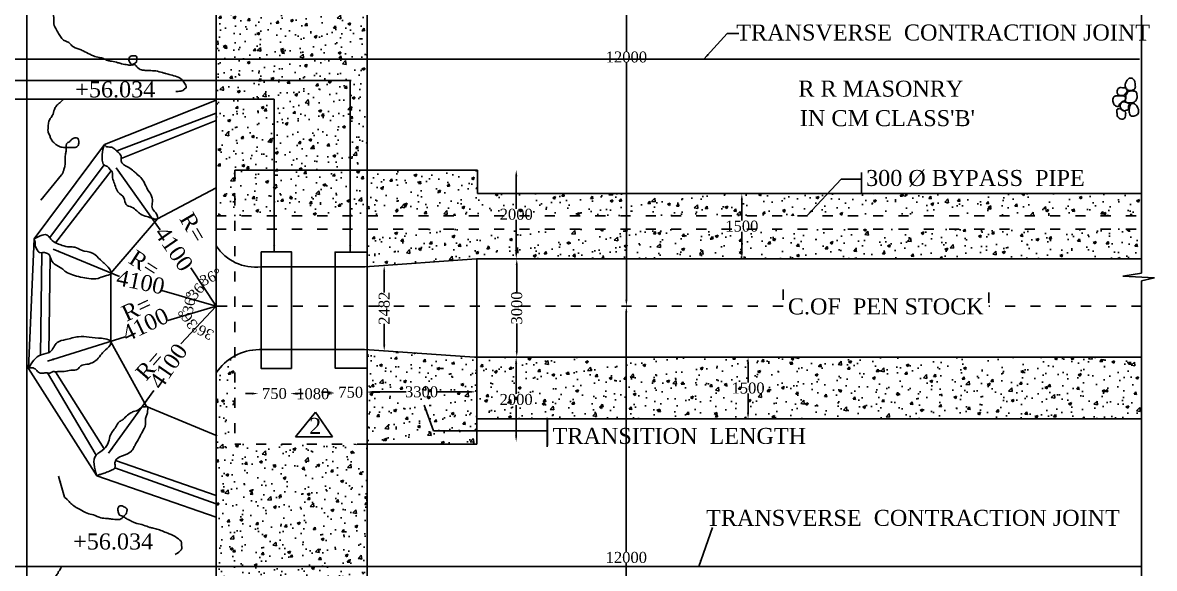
# Model space of a CAD drawing. Header units: millimetres. Extents: x 2343 to 98395, y -428 to 60462.
# Drawn here: x 50631 to 77502, y 30239 to 43184 of the extents above; entities that cross this region are included whole.
import ezdxf

# ---------------------------------------------------------------- set-up
doc = ezdxf.new("R2010")
doc.units = ezdxf.units.MM
doc.header["$MEASUREMENT"] = 0
doc.header["$PDMODE"] = 66
doc.header["$PDSIZE"] = 170
doc.linetypes.add('ACAD_ISO03W100', pattern=[30, 12, -18])
for name, color, linetype in [('DIM', 5, 'Continuous'), ('DOT LINE', 3, 'ACAD_ISO03W100'), ('DWG. LINE', 1, 'Continuous'), ('HATCH', 2, 'Continuous'), ('TEXT', 7, 'Continuous')]:
    doc.layers.add(name, color=color, linetype=linetype)
doc.styles.get("Standard").update_dxf_attribs({"font": 'times.ttf', "height": 260})
doc.dimstyles.get("Standard").update_dxf_attribs({"dimtxt": 260, "dimasz": 150, "dimexe": 0.18, "dimexo": 0.0625, "dimgap": 0.09, "dimtad": 0, "dimtih": 1, "dimtoh": 1, "dimdec": 1, "dimzin": 0, "dimdsep": 46, "dimtxsty": 'Standard', "dimcen": 0.09, "dimse1": 1, "dimse2": 1, "dimclrd": 5, "dimclre": 5, "dimclrt": 4, "dimadec": 0, "dimazin": 0, "dimtfac": 1, "dimtdec": 1, "dimtofl": 0, "dimtmove": 0, "dimatfit": 3, "dimfxl": 0, "dimtolj": 1, "dimtzin": 0, "dimarcsym": 0})
pattern_1 = [(50, (1115, 3101.15), (680.423, -59.5293), [71.148, -782.6293]), (355, (1115, 3101.15), (-131.6253, 713.561), [56.9185, -626.1034]), (100.4514, (1171.7, 3096.2), (548.798, 654.031), [60.4666, -665.1326]), (46.1842, (1115, 3290.9), (1012.429, -157.018), [106.722, -1173.944]), (96.6356, (1199.3, 3277.8), (886.66, 924.089), [90.7, -997.699]), (351.1842, (1115, 3290.9), (886.659, 924.09), [85.378, -939.155]), (21, (1209.84, 3243.44), (566.251, -381.941), [71.148, -782.6293]), (326, (1209.84, 3243.44), (230.819, 687.9075), [56.9185, -626.1034]), (71.4514, (1257, 3211.6), (797.07, 305.966), [60.4666, -665.1326]), (37.5, (1114.98, 3101.15), (11.53534, 315.79695), [0, -618.5143, 0, -635.5899, 0, -628.475]), (7.5, (1114.98, 3101.15), (249.5587, 374.1554), [0, -362.3811, 0, -604.2847, 0, -239.532]), (327.5, (903.43, 3101.15), (506.40616, -21.3965), [0, -237.1604, 0, -739.9404, 0, -981.844]), (317.5, (808.57, 3101.15), (553.2347, 94.9637), [0, -308.3085, 0, -491.3963, 0, -697.2516])]

# ---------------------------------------------------------------- blocks, each defined once
blk = doc.blocks.new('*D55')
at = {"layer": 'Defpoints', "color": 0}
for p in [(58027, 34419), (58027, 34416), (58815, 34419)]:
    blk.add_point(p, dxfattribs=at)
at = {"layer": 'DIM', "color": 5, "lineweight": -2}
for p, q in [((57877, 34416), (57727, 34416)), ((58965, 34416), (59115, 34416))]:
    blk.add_line(p, q, dxfattribs=at)
at = {"layer": 'DIM', "color": 5}
for points in [[(57877, 34441), (57877, 34391), (58027, 34416)], [(58965, 34441), (58965, 34391), (58815, 34416)]]:
    blk.add_solid(points, dxfattribs=at)
at = {"layer": 'DIM', "color": 4, "insert": (58421, 34416), "char_height": 260, "attachment_point": 5}
blk.add_mtext('\\A1;750', dxfattribs=at)
blk = doc.blocks.new('*D44')
at = {"layer": 'Defpoints', "color": 0}
for p in [(57013, 34416), (58027, 34416), (57013, 34379)]:
    blk.add_point(p, dxfattribs=at)
at = {"layer": 'DIM', "color": 5, "lineweight": -2}
for p, q in [((57163, 34379), (57165, 34379)), ((57877, 34379), (57875, 34379))]:
    blk.add_line(p, q, dxfattribs=at)
at = {"layer": 'DIM', "color": 5}
for points in [[(57163, 34404), (57163, 34354), (57013, 34379)], [(57877, 34404), (57877, 34354), (58027, 34379)]]:
    blk.add_solid(points, dxfattribs=at)
at = {"layer": 'DIM', "color": 4, "insert": (57520, 34379), "char_height": 260, "attachment_point": 5}
blk.add_mtext('\\A1;1080', dxfattribs=at)
blk = doc.blocks.new('*D45')
at = {"layer": 'Defpoints', "color": 0}
for p in [(56226, 34385), (56226, 34376), (56991, 34376)]:
    blk.add_point(p, dxfattribs=at)
at = {"layer": 'DIM', "color": 5, "lineweight": -2}
for p, q in [((56076, 34385), (55926, 34385)), ((57141, 34385), (57291, 34385))]:
    blk.add_line(p, q, dxfattribs=at)
at = {"layer": 'DIM', "color": 5}
for points in [[(56076, 34410), (56076, 34360), (56226, 34385)], [(57141, 34410), (57141, 34360), (56991, 34385)]]:
    blk.add_solid(points, dxfattribs=at)
at = {"layer": 'DIM', "color": 4, "insert": (56609, 34385), "char_height": 260, "attachment_point": 5}
blk.add_mtext('\\A1;750', dxfattribs=at)
blk = doc.blocks.new('*D56')
at = {"layer": 'Defpoints', "color": 0}
for p in [(59221, 37423), (59216, 35397), (59221, 35397)]:
    blk.add_point(p, dxfattribs=at)
at = {"layer": 'DIM', "color": 5, "lineweight": -2}
for p, q in [((59216, 37273), (59216, 36782)), ((59216, 35547), (59216, 36038))]:
    blk.add_line(p, q, dxfattribs=at)
at = {"layer": 'DIM', "color": 5}
for points in [[(59191, 37273), (59241, 37273), (59216, 37423)], [(59191, 35547), (59241, 35547), (59216, 35397)]]:
    blk.add_solid(points, dxfattribs=at)
at = {"layer": 'DIM', "color": 4, "insert": (59216, 36410), "char_height": 260, "attachment_point": 5, "rotation": 90}
blk.add_mtext('\\A1;2482', dxfattribs=at)
blk = doc.blocks.new('*D57')
at = {"layer": 'Defpoints', "color": 0}
for p in [(62363, 37583), (62363, 35248), (62363, 35248)]:
    blk.add_point(p, dxfattribs=at)
at = {"layer": 'DIM', "color": 5, "lineweight": -2}
for p, q in [((62363, 37433), (62363, 36785)), ((62363, 35398), (62363, 36046))]:
    blk.add_line(p, q, dxfattribs=at)
at = {"layer": 'DIM', "color": 5}
for points in [[(62338, 37433), (62388, 37433), (62363, 37583)], [(62338, 35398), (62388, 35398), (62363, 35248)]]:
    blk.add_solid(points, dxfattribs=at)
at = {"layer": 'DIM', "color": 4, "insert": (62363, 36415), "char_height": 260, "attachment_point": 5, "rotation": 90}
blk.add_mtext('\\A1;3000', dxfattribs=at)
blk = doc.blocks.new('*D46')
at = {"layer": 'Defpoints', "color": 0}
for p in [(62363, 35248), (62348, 33240), (62363, 33240)]:
    blk.add_point(p, dxfattribs=at)
at = {"layer": 'DIM', "color": 5, "lineweight": -2}
for p, q in [((62348, 35098), (62348, 34376)), ((62348, 33390), (62348, 34111))]:
    blk.add_line(p, q, dxfattribs=at)
at = {"layer": 'DIM', "color": 5}
for points in [[(62323, 35098), (62373, 35098), (62348, 35248)], [(62323, 33390), (62373, 33390), (62348, 33240)]]:
    blk.add_solid(points, dxfattribs=at)
at = {"layer": 'DIM', "color": 4, "insert": (62348, 34244), "char_height": 260, "attachment_point": 5}
blk.add_mtext('\\A1;2000', dxfattribs=at)
blk = doc.blocks.new('*D47')
at = {"layer": 'Defpoints', "color": 0}
for p in [(58815, 34416), (61391, 34425), (61391, 34416)]:
    blk.add_point(p, dxfattribs=at)
at = {"layer": 'DIM', "color": 5, "lineweight": -2}
for p, q in [((58965, 34425), (59734, 34425)), ((61241, 34425), (60472, 34425))]:
    blk.add_line(p, q, dxfattribs=at)
at = {"layer": 'DIM', "color": 5}
for points in [[(58965, 34450), (58965, 34400), (58815, 34425)], [(61241, 34450), (61241, 34400), (61391, 34425)]]:
    blk.add_solid(points, dxfattribs=at)
at = {"layer": 'DIM', "color": 4, "insert": (60103, 34425), "char_height": 260, "attachment_point": 5}
blk.add_mtext('\\A1;3300', dxfattribs=at)
blk = doc.blocks.new('*D58')
at = {"layer": 'Defpoints', "color": 0}
for p in [(67741, 39129), (67707, 37583), (67741, 37583)]:
    blk.add_point(p, dxfattribs=at)
at = {"layer": 'DIM', "color": 5, "lineweight": -2}
for p, q in [((67707, 38979), (67707, 38488)), ((67707, 37733), (67707, 38223))]:
    blk.add_line(p, q, dxfattribs=at)
at = {"layer": 'DIM', "color": 5}
for points in [[(67682, 38979), (67732, 38979), (67707, 39129)], [(67682, 37733), (67732, 37733), (67707, 37583)]]:
    blk.add_solid(points, dxfattribs=at)
at = {"layer": 'DIM', "color": 4, "insert": (67707, 38356), "char_height": 260, "attachment_point": 5}
blk.add_mtext('\\A1;1500', dxfattribs=at)
blk = doc.blocks.new('*D59')
at = {"layer": 'Defpoints', "color": 0}
for p in [(67855, 35248), (67855, 33782), (67855, 33782)]:
    blk.add_point(p, dxfattribs=at)
at = {"layer": 'DIM', "color": 5, "lineweight": -2}
for p, q in [((67855, 35098), (67855, 34647)), ((67855, 33932), (67855, 34383))]:
    blk.add_line(p, q, dxfattribs=at)
at = {"layer": 'DIM', "color": 5}
for points in [[(67830, 35098), (67880, 35098), (67855, 35248)], [(67830, 33932), (67880, 33932), (67855, 33782)]]:
    blk.add_solid(points, dxfattribs=at)
at = {"layer": 'DIM', "color": 4, "insert": (67855, 34515), "char_height": 260, "attachment_point": 5}
blk.add_mtext('\\A1;1500', dxfattribs=at)
blk = doc.blocks.new('*D66')
at = {"layer": 'Defpoints', "color": 0}
for p in [(64966, 48277), (64966, 36460), (64966, 36460)]:
    blk.add_point(p, dxfattribs=at)
at = {"layer": 'DIM', "color": 5, "lineweight": -2}
for p, q in [((64966, 48127), (64966, 42501)), ((64966, 36610), (64966, 42236))]:
    blk.add_line(p, q, dxfattribs=at)
at = {"layer": 'DIM', "color": 5}
for points in [[(64941, 48127), (64991, 48127), (64966, 48277)], [(64941, 36610), (64991, 36610), (64966, 36460)]]:
    blk.add_solid(points, dxfattribs=at)
at = {"layer": 'DIM', "color": 4, "insert": (64966, 42368), "char_height": 260, "attachment_point": 5}
blk.add_mtext('\\A1;12000', dxfattribs=at)
blk = doc.blocks.new('*D67')
at = {"layer": 'Defpoints', "color": 0}
for p in [(64966, 36460), (64964, 24534), (64966, 24534)]:
    blk.add_point(p, dxfattribs=at)
at = {"layer": 'DIM', "color": 5, "lineweight": -2}
for p, q in [((64964, 36310), (64964, 30629)), ((64964, 24684), (64964, 30364))]:
    blk.add_line(p, q, dxfattribs=at)
at = {"layer": 'DIM', "color": 5}
for points in [[(64939, 36310), (64989, 36310), (64964, 36460)], [(64939, 24684), (64989, 24684), (64964, 24534)]]:
    blk.add_solid(points, dxfattribs=at)
at = {"layer": 'DIM', "color": 4, "insert": (64964, 30497), "char_height": 260, "attachment_point": 5}
blk.add_mtext('\\A1;12000', dxfattribs=at)
blk = doc.blocks.new('*D68')
at = {"layer": 'Defpoints', "color": 0}
for p in [(62351, 39691), (62363, 39691), (62363, 37583)]:
    blk.add_point(p, dxfattribs=at)
at = {"layer": 'DIM', "color": 5, "lineweight": -2}
for p, q in [((62351, 39541), (62351, 38769)), ((62351, 37733), (62351, 38504))]:
    blk.add_line(p, q, dxfattribs=at)
at = {"layer": 'DIM', "color": 5}
for points in [[(62326, 39541), (62376, 39541), (62351, 39691)], [(62326, 37733), (62376, 37733), (62351, 37583)]]:
    blk.add_solid(points, dxfattribs=at)
at = {"layer": 'DIM', "color": 4, "insert": (62351, 38637), "char_height": 260, "attachment_point": 5}
blk.add_mtext('\\A1;2000', dxfattribs=at)

msp = doc.modelspace()

# ---------------------------------------------------------------- hatches: boundary and pattern name
at = {"layer": 'HATCH'}
h = msp.add_hatch(dxfattribs=at)
h.set_pattern_fill('AR-CONC', color=256, scale=94.864159, style=0)
h.set_pattern_definition(pattern_1)
h.paths.add_polyline_path([(58815.05, 45064.71), (58815.05, 45838.92), (55226.1, 45838.92), (55226.1, 42316.49), (58815.05, 42316.49)])
h.paths.add_polyline_path([(56646.48, 44353.52), (57123.19, 44935.4), (57525.3, 44353.52)], flags=16)
h.paths.add_polyline_path([(58049.44, 45517.58), (58791.49, 45517.58), (58791.49, 45084.94), (58049.44, 45084.94)], flags=24)
h.paths.add_polyline_path([(57050.09, 45486.27), (58069.97, 45486.27), (58069.97, 45053.63), (57050.09, 45053.63)], flags=24)
h.paths.add_polyline_path([(56323.28, 45463.21), (57065.33, 45463.21), (57065.33, 45030.58), (56323.28, 45030.58)], flags=24)
h.paths.add_polyline_path([(54903.59, 45447.2), (55611.99, 45447.2), (55611.99, 45015.39), (54903.59, 45015.39)], flags=9)
h.paths.add_polyline_path([(56878.59, 44324.31), (57348.05, 44324.31), (57348.05, 44892.26), (56878.59, 44892.26)], flags=24)
h = msp.add_hatch(dxfattribs=at)
h.set_pattern_fill('AR-CONC', color=256, scale=94.864159, style=0)
h.set_pattern_definition(pattern_1)
h.paths.add_polyline_path([(58815.05, 42316.49), (55226.1, 42316.49), (55226.1, 38603.77), (55670.78, 38603.77), (55670.78, 39683.91), (58815.05, 39683.91)])
h = msp.add_hatch(dxfattribs=at)
h.set_pattern_fill('AR-CONC', color=256, scale=94.864159, style=0)
h.set_pattern_definition(pattern_1)
h.paths.add_polyline_path([(58815.05, 39683.91), (55670.78, 39683.91), (55670.78, 38603.77), (58815.05, 38603.77)])
h = msp.add_hatch(dxfattribs=at)
h.set_pattern_fill('AR-CONC', color=256, scale=94.864159, style=0)
h.set_pattern_definition(pattern_1)
h.paths.add_polyline_path([(66241.35, 39128.69), (61428.13, 39128.69), (61428.13, 39683.91), (58815.05, 39683.91), (58815.05, 38603.77), (66241.35, 38603.77)])
h.paths.add_polyline_path([(61884.05, 38818.08), (62842.78, 38818.08), (62842.78, 38386.27), (61884.05, 38386.27)], flags=9)
h = msp.add_hatch(dxfattribs=at)
h.set_pattern_fill('AR-CONC', color=256, scale=94.864159, style=0)
h.set_pattern_definition(pattern_1)
h.paths.add_polyline_path([(77198, 39128.69), (66241.35, 39128.69), (66241.35, 38603.77), (77198, 38603.77)])
h = msp.add_hatch(dxfattribs=at)
h.set_pattern_fill('AR-CONC', color=256, scale=94.864159, style=0)
h.set_pattern_definition(pattern_1)
h.paths.add_polyline_path([(77198, 38287.34), (66241.35, 38287.34), (66241.35, 37582.65), (77198, 37582.65)])
h.paths.add_polyline_path([(67248.23, 38571.57), (68166.74, 38571.57), (68166.74, 38139.76), (67248.23, 38139.76)], flags=9)
h = msp.add_hatch(dxfattribs=at)
h.set_pattern_fill('AR-CONC', color=256, scale=94.864159, style=0)
h.set_pattern_definition(pattern_1)
h.paths.add_polyline_path([(66241.35, 38287.34), (58815.05, 38287.34), (58815.05, 37393.73), (61404.22, 37582.65), (66241.35, 37582.65)])
h = msp.add_hatch(dxfattribs=at)
h.set_pattern_fill('AR-CONC', color=256, scale=94.864159, style=0)
h.set_pattern_definition(pattern_1)
h.paths.add_polyline_path([(58815.05, 33183.86), (55670.78, 33183.86), (55670.78, 35277.49, 0.11933784), (55226.1, 34877.47), (55226.1, 30282.85), (58815.05, 30282.85)])
h.paths.add_polyline_path([(54762.63, 34600.92), (55504.69, 34600.92), (55504.69, 34168.28), (54762.63, 34168.28)], flags=9)
h = msp.add_hatch(dxfattribs=at)
h.set_pattern_fill('AR-CONC', color=256, scale=94.864159, style=0)
h.set_pattern_definition(pattern_1)
h.paths.add_polyline_path([(67212.82, 35247.85), (61360.57, 35247.85), (58815.05, 35425.11), (58815.05, 33183.86), (61413.72, 33183.86), (61413.72, 33782.28), (67083.05, 33782.28)])
h.paths.add_polyline_path([(61868.38, 34459.74), (62827.11, 34459.74), (62827.11, 34027.93), (61868.38, 34027.93)], flags=24)
h.paths.add_polyline_path([(59627.61, 34640.66), (60578.34, 34640.66), (60578.34, 34208.85), (59627.61, 34208.85)], flags=24)
h = msp.add_hatch(dxfattribs=at)
h.set_pattern_fill('AR-CONC', color=256, scale=94.864159, style=0)
h.set_pattern_definition(pattern_1)
h.paths.add_polyline_path([(77198, 35247.85), (67212.82, 35247.85), (67083.05, 33782.28), (77198, 33782.28)])
h.paths.add_polyline_path([(67395.65, 34730.97), (68314.17, 34730.97), (68314.17, 34299.16), (67395.65, 34299.16)], flags=24)
h = msp.add_hatch(dxfattribs=at)
h.set_pattern_fill('AR-CONC', color=256, scale=94.864159, style=0)
h.set_pattern_definition(pattern_1)
h.paths.add_polyline_path([(58815.05, 30282.85), (55226.1, 30282.85), (55226.1, 26714.43), (55777.19, 26714.43), (55777.19, 27701.31), (58815.05, 27701.31)])

# ---------------------------------------------------------------- linework, layer by layer
at = {"layer": 'DIM'}
for p, q in [((70551.99, 39633.3), (70551.99, 39128.69)), ((63088.23, 33812.15), (63088.23, 33121.34)), ((63094.49, 33782.28), (63094.49, 33149.31))]:
    msp.add_line(p, q, dxfattribs=at)
for points in [[(51450.25, 43866.79), (51424.68, 43804.86), (51400.8, 43723.75), (51348.12, 43574.64), (51348.12, 43452.09), (51369.34, 43309.94), (51371.56, 43240.87), (51373.79, 43155.08), (51435.81, 43013.33), (51495.75, 42902.1), (51652.74, 42742.38), (51726.95, 42711), (51798.3, 42636.85), (51969.94, 42555.98), (52069.84, 42513.19), (52223.97, 42436.19), (52312.45, 42396.26), (52449.45, 42359.18), (52549.35, 42330.66), (52652.11, 42287.87), (52743.44, 42267.91), (52894.72, 42233.68), (52980.35, 42208.01), (53131.62, 42182.35), (53225.81, 42182.35), (53285.75, 42216.57), (53331.42, 42247.94), (53337.13, 42273.61), (53342.84, 42336.36), (53325.71, 42390.55), (53288.61, 42399.11), (53225.81, 42396.26), (53183, 42379.14), (53160.17, 42344.92), (53171.58, 42250.8), (53202.98, 42210.87), (53240.08, 42179.49), (53264.25, 42192.7), (53341.31, 42138.51), (53452.63, 42061.5), (53541.11, 42052.94), (53632.45, 42047.24), (53795.14, 42038.68), (53952.13, 41998.75), (54026.34, 41978.79), (54140.51, 41947.41), (54300.35, 41898.93), (54400.25, 41841.88), (54474.46, 41750.62), (54508.71, 41702.13), (54511.56, 41645.09), (54460.19, 41599.45), (54434.5, 41570.93), (54383.12, 41562.38), (54326.04, 41550.97), (54266.1, 41550.97)], [(51557.04, 39571.91), (51589.45, 39635.82), (51611.4, 39703.62), (51633.36, 39787.38), (51639.34, 39930.95), (51647.27, 40047.5), (51663.23, 40137.24), (51663.23, 40234.95), (51671.21, 40306.74), (51749.04, 40364.57), (51796.94, 40416.41), (51870.77, 40450.31), (51938.62, 40442.34), (51960.58, 40400.46), (51962.57, 40350.61), (51960.58, 40304.74), (51920.66, 40238.94), (51824.87, 40222.98), (51747.05, 40220.99), (51681.19, 40220.99), (51597.38, 40222.98), (51493.6, 40250.9), (51419.77, 40294.77), (51367.88, 40342.63), (51308.01, 40418.41), (51288.06, 40462.28), (51273.74, 40503.21), (51233.83, 40598.92), (51233.83, 40670.71), (51241.81, 40780.39), (51273.74, 40888.07), (51335.6, 40977.81), (51387.57, 41126.74), (51431.48, 41208.5), (51497.33, 41272.31), (51559.2, 41326.15), (51587.13, 41350.08), (51605.33, 41366.34)], [(51688.56, 31874.27), (51874.94, 31701.33), (51997.42, 31634.82), (52162.5, 31547.02), (52311.61, 31507.11), (52490, 31435.27), (52633.78, 31421.97), (52742.95, 31408.66), (52820.16, 31400.68), (52902.7, 31395.36), (52942.64, 31400.68), (52985.24, 31424.63), (53003.88, 31448.57), (53030.51, 31472.52), (53057.13, 31499.12), (53089.08, 31531.05), (53105.06, 31584.26), (53105.06, 31653.44), (53054.47, 31690.69), (52969.27, 31722.62), (52926.66, 31714.63), (52894.71, 31658.76), (52902.7, 31576.28), (52931.99, 31501.79), (52977.25, 31488.48), (53054.47, 31443.25), (53134.35, 31398.02), (53259.49, 31331.51), (53343.18, 31304.28), (53502.93, 31264.37), (53652.04, 31211.16), (53726.59, 31195.2), (53790.49, 31176.57), (53849.07, 31160.61), (53971.55, 31112.72), (54112.66, 31059.51), (54295.65, 30963.34), (54405.51, 30844.78), (54404.17, 30778.45), (54411.5, 30708.19), (54364.62, 30645.25), (54250.36, 30566.21)]]:
    msp.add_spline(points, degree=3, dxfattribs=at)
msp.add_open_spline([(51767.74, 28411.22), (51782.3, 28453.04), (51805.14, 28518.59), (51799.42, 28613.87), (51800.81, 28686.27), (51800, 28757.27), (51802.24, 28829.98), (51802.12, 28905.79), (51800.32, 28974.96), (51804.9, 29028.61), (51811.2, 29073.08), (51832.11, 29118.82), (51842.57, 29163.22), (51854.2, 29212.39), (51894.11, 29241.55), (51935.27, 29279.44), (52001.1, 29302.97), (52032.8, 29253.91), (52071.45, 29220.93), (52046.44, 29162.14), (52029.53, 29111.84), (52007.19, 29044.92), (51945.59, 29044.6), (51901.6, 29005.5), (51848.4, 29034.96), (51795.64, 29036.45), (51728.52, 29044.61), (51642.95, 29082.54), (51525.82, 29118.43), (51407.48, 29177.28), (51389.67, 29269.4), (51347.49, 29316.2), (51321, 29387.34), (51285.48, 29468.83), (51254.42, 29548.26), (51267.75, 29631.57), (51278.38, 29710.39), (51336.71, 29785.53), (51325.72, 29871.66), (51349.51, 29941.01), (51399.16, 29987.3), (51417.24, 30049.53), (51450.74, 30094.67), (51473.21, 30132.45), (51481.39, 30172.08), (51520.8, 30197.35), (51527.22, 30237.44), (51545.88, 30261.1), (51559.08, 30272.28), (51567.27, 30279.46), (51571.08, 30282.85)], degree=3, knots=[0, 0, 0, 0, 138.11073785, 216.46555851, 299.01798324, 367.57854617, 440.87837611, 529.02760627, 607.38242693, 659.32270884, 699.39551493, 748.53117859, 816.76621052, 844.6468291, 905.02893303, 961.50159667, 1032.89797724, 1078.42633217, 1132.77428401, 1174.51784791, 1257.72703238, 1321.09035035, 1361.50186067, 1437.22523957, 1478.40462278, 1537.81081399, 1604.34667957, 1690.71245942, 1829.35202897, 2007.99028584, 2046.70937112, 2117.76714144, 2201.03885921, 2284.46169309, 2401.90849781, 2459.54822246, 2548.48560587, 2651.19238846, 2741.01410216, 2810.95184301, 2874.78282931, 2950.04691032, 3009.85456567, 3051.73719498, 3088.79270193, 3132.38738181, 3188.05063857, 3208.2566162, 3226.57361459, 3242.68988585, 3242.68988585, 3242.68988585, 3242.68988585], dxfattribs=at)
at = {"layer": 'DOT LINE', "ltscale": 20}
for p, q in [((55670.78, 39683.91), (55670.78, 33183.86)), ((55226.1, 38603.77), (77198, 38603.77)), ((55226.1, 38287.34), (77198, 38287.34)), ((68685.97, 36850.59), (68685.97, 36252.84)), ((73569.15, 36780.04), (73569.15, 36252.84)), ((68685.97, 36459.54), (55226.1, 36459.54)), ((77198, 36459.54), (73569.15, 36459.54)), ((58815.05, 33183.86), (55670.78, 33183.86))]:
    msp.add_line(p, q, dxfattribs=at)
at = {"layer": 'DWG. LINE'}
for p, q in [((55226.1, 56248.17), (55226.1, 16437.75)), ((50727.17, 16616.46), (50727.17, 56123.99)), ((58815.05, 45064.71), (58815.05, 16150.26)), ((77198, 44379.67), (77198, 37242.94)), ((47343.8, 42316.49), (77147.57, 42316.49)), ((52572.45, 40293), (55226.1, 41347.43)), ((55226.1, 41039.31), (52866.3, 40140.32)), ((52967.96, 39962.61), (55226.1, 40866.65)), ((50901.04, 38052.6), (52572.45, 40293)), ((51272.75, 38088.34), (52564.22, 39809.03)), ((51411.34, 37963.02), (52734.84, 39672.76)), ((61428.13, 39683.91), (55670.78, 39683.91)), ((61428.13, 39683.91), (61428.13, 39128.69)), ((53831.84, 38529.73), (55226.1, 39268.69)), ((61428.13, 39128.69), (77198, 39128.69)), ((52725.41, 37240.45), (53831.84, 38529.73)), ((50769.56, 34980.63), (50901.04, 38052.6)), ((51087.38, 37725.93), (51052.12, 35290.54)), ((51250.9, 35345.21), (51286.52, 37630)), ((55226.1, 36459.54), (54621.47, 37370.69)), ((58759.09, 37389.65), (56290.65, 37389.65)), ((61404.22, 37582.65), (58759.09, 37389.65)), ((77198, 37582.65), (61404.22, 37582.65)), ((61413.72, 33782.28), (61413.72, 37582.65)), ((52727.73, 35615.89), (52725.41, 37240.45)), ((77198, 37242.94), (76756.21, 37167.19)), ((76756.21, 37167.19), (77501.86, 37133.43)), ((77501.86, 37133.43), (77198, 37056.59)), ((55226.1, 36459.54), (53937.59, 36829.64)), ((77198, 37056.59), (77198, 30693.04)), ((55226.1, 36459.54), (54081.33, 36116.46)), ((55226.1, 36459.54), (54383.85, 35567.77)), ((53574.77, 34077.98), (52727.73, 35615.89)), ((58748.95, 35429.71), (56245.86, 35429.71)), ((61360.57, 35247.85), (58748.95, 35429.71)), ((77202.74, 35247.85), (61360.57, 35247.85)), ((52393.39, 32432.53), (50769.56, 34980.63)), ((50769.56, 34980.63), (50769.56, 34980.63)), ((51219.54, 34877.41), (52373.99, 32924.5)), ((52565.48, 33072.16), (51414.04, 34903.02)), ((55252.66, 33386.3), (53574.77, 34077.98)), ((57106.53, 33362.48), (57583.24, 33944.36)), ((57583.24, 33944.36), (57985.36, 33362.48)), ((61413.72, 33183.86), (61413.72, 33782.28)), ((61413.72, 33782.28), (77198, 33782.28)), ((57985.36, 33362.48), (57106.53, 33362.48)), ((58815.05, 33183.86), (61413.72, 33183.86)), ((52838.67, 32798.35), (55226.1, 31970.45)), ((52823.81, 32625.51), (55226.1, 31771.01)), ((55226.1, 31450.18), (52393.39, 32432.53)), ((77198, 30693.04), (77198, 27958.58)), ((46888.49, 30282.85), (77198, 30282.85))]:
    msp.add_line(p, q, dxfattribs=at)
msp.add_lwpolyline([(56290.65, 37749.53), (57010.88, 37749.53), (57010.88, 34983.62), (56290.65, 34983.62)], close=True, dxfattribs=at)
msp.add_lwpolyline([(58815.05, 34989.73), (58048.87, 34989.73), (58048.87, 37740.58), (58815.05, 37740.58)], dxfattribs=at)
for centre, radius, start, end in [((56164.88, 38505.77), 1123.19, 213.299246, 276.428978), ((56274.49, 34159.19), 1270.84, 91.290847, 145.583625)]:
    msp.add_arc(centre, radius, start, end, dxfattribs=at)
for points in [[(52572.45, 40293), (52517.03, 40056.37), (52521.27, 39924.95), (52564.22, 39809.03), (52644.31, 39772.32), (52707.95, 39696.01), (52758.87, 39645.13), (52763.11, 39577.3), (52835.43, 39300.31), (52894.83, 39168.88), (53034.84, 39028.97), (53090, 38867.87), (53217.28, 38808.51), (53340.32, 38719.48), (53425.18, 38647.41), (53582.16, 38583.82), (53709.44, 38541.42), (53785.81, 38520.22), (53824, 38524.46), (53790.05, 38672.85), (53705.2, 38795.8), (53713.68, 38935.7), (53700.96, 39045.93), (53599.13, 39224), (53514.27, 39397.82), (53437.9, 39508.05), (53323.35, 39609.8), (53242.74, 39681.87), (53102.72, 39775.15), (53000.9, 39842.98), (52966.96, 39923.53), (52966.96, 40016.8), (52924.53, 40084.64), (52843.92, 40160.95), (52750.57, 40228.78), (52631.78, 40241.5), (52568.98, 40288.35)], [(50901.04, 38052.6), (51240.81, 38126.69), (51301.59, 38049.09), (51450.17, 37944.49), (51571.73, 37900.62), (51737.19, 37863.5), (51872.27, 37856.76), (52027.6, 37785.9), (52291.32, 37717.75), (52477.04, 37555.79), (52662.76, 37380.33), (52723.55, 37235.23), (52571.59, 37171.12), (52423.02, 37117.14), (52203.53, 37113.76), (51818.58, 37201.49), (51656.49, 37272.35), (51561.94, 37353.33), (51406.61, 37444.44), (51315.44, 37545.66), (51286.52, 37630), (51244.53, 37694.13), (51146.6, 37727.87), (51106.08, 37727.87), (51035.17, 37727.87), (50977.77, 37795.36), (50930.49, 37889.84), (50923.74, 38001.19), (50901.04, 38052.6)], [(50769.56, 34988.26), (51067.64, 35304), (51286.3, 35373), (51451.26, 35595.33), (51654.57, 35664.33), (51959.38, 35734.35), (52208.72, 35726.68), (52500.27, 35696.02), (52672.9, 35661.52), (52726.6, 35619.35), (52726.6, 35577.19), (52596.17, 35423.85), (52507.94, 35328.02), (52396.69, 35193.86), (52281.61, 35117.19), (52158.85, 35078.86), (52009.24, 35040.53), (51940.19, 34963.86), (51778.75, 34936.29), (51617.63, 34909.45), (51506.38, 34909.45), (51419.01, 34902.75), (51337.59, 34901.79), (51280.05, 34871.12), (51224.42, 34876.79), (51138.11, 34871.12), (51030.7, 34874.95), (50946.31, 34955.45), (50861.91, 34997.62), (50769.56, 34988.26)], [(52393.39, 32432.53), (52373.99, 32924.5), (52565.48, 33072.16), (52673.13, 33242.21), (52718.21, 33404.59), (52859.65, 33622.62), (52888.98, 33674.35), (52951.09, 33732.96), (53028.73, 33779.51), (53068.41, 33826.06), (53180.72, 33916.37), (53263.53, 33957.75), (53392.93, 34007.75), (53451.59, 34057.75), (53501.62, 34073.26), (53537.86, 34073.26), (53584.44, 34076.71), (53598.24, 33978.44), (53596.52, 33926.72), (53560.29, 33838.79), (53549.93, 33747.42), (53549.93, 33662.94), (53458.5, 33448.68), (53420.54, 33377.99), (53322.21, 33201.37), (53282.53, 33127.24), (53225.59, 33030.69), (53103.1, 32949.66), (53022.01, 32916.91), (52861.55, 32831.78), (52832.22, 32783.51), (52825.32, 32692.14), (52823.81, 32625.51), (52759.76, 32573.18), (52623.23, 32517.35), (52516.26, 32479.42), (52440.35, 32455.28), (52393.39, 32432.53)]]:
    msp.add_spline(points, degree=3, dxfattribs=at)
at = {"layer": 'HATCH'}
for points in [[(76859.34, 41554.61), (76849.92, 41604.85), (76821.96, 41632.41), (76766.65, 41639.39), (76670.81, 41639.39), (76623.68, 41589.15), (76618.97, 41540.48), (76640.96, 41472.98), (76706.95, 41457.28), (76777.65, 41466.7), (76838.92, 41527.92), (76851.49, 41554.61), (76856.2, 41560.89)], [(77051.01, 41658.23), (77043.16, 41705.32), (77041.58, 41772.83), (77030.59, 41802.66), (77008.59, 41834.05), (76986.6, 41856.03), (76903.33, 41865.45), (76842.06, 41796.38), (76809.07, 41724.16), (76821.64, 41633.11), (76865.63, 41582.87), (76897.05, 41576.59), (76963.03, 41576.59), (76999.17, 41590.72), (77035.3, 41615.84), (77043.16, 41634.68), (77052.58, 41664.51)], [(76813.78, 41425.88), (76747.8, 41449.43), (76670.81, 41449.43), (76606.4, 41449.43), (76540.42, 41427.45), (76515.28, 41347.39), (76538.85, 41251.62), (76596.97, 41201.39), (76639.39, 41191.97), (76666.1, 41228.08), (76688.1, 41267.32), (76717.95, 41300.29), (76790.22, 41326.98), (76813.78, 41337.97), (76816.92, 41374.08), (76816.92, 41407.04), (76809.07, 41425.88)], [(76820.07, 41458.85), (76853.06, 41510.66), (76868.77, 41538.91), (76928.47, 41562.46), (77005.45, 41562.46), (77054.15, 41554.61), (77085.57, 41479.26), (77090.29, 41407.04), (77060.44, 41331.69), (77002.31, 41290.87), (76911.19, 41278.31), (76826.35, 41303.43), (76808.45, 41333.45), (76827.92, 41408.61), (76823.21, 41463.56), (76837.35, 41474.55)], [(76824.89, 41031.01), (76799.75, 41079.68), (76741.24, 41111.21), (76717.36, 41134.99), (76680.35, 41144.04), (76642.64, 41137.76), (76619.08, 41123.63), (76614.36, 41052.99), (76622.22, 40972.92), (76692.92, 40903.85), (76754.19, 40897.57), (76791.89, 40914.84), (76813.89, 40969.78), (76817.03, 41007.46), (76824.89, 41037.29)], [(76908.15, 41252.36), (76866.68, 41283.06), (76820.17, 41297.89), (76791.89, 41308.88), (76735.34, 41296.32), (76694.49, 41252.36), (76697.63, 41167.59), (76793.47, 41092.23), (76843.74, 41106.36), (76879.87, 41120.49), (76886.16, 41172.3), (76898.73, 41219.4), (76908.15, 41236.66), (76902.17, 41257.77)], [(76925.43, 41230.38), (76905.01, 41136.19), (76909.72, 41035.72), (76934.86, 40979.2), (76980.42, 40963.5), (77011.84, 40963.5), (77065.26, 40982.34), (77104.54, 41009.03), (77126.53, 41054.56), (77128.1, 41093.8), (77110.82, 41158.17), (77088.83, 41205.27), (77060.55, 41235.09), (77049.55, 41244.51), (76969.42, 41264.92), (76926.4, 41229.32)]]:
    msp.add_spline(points, degree=3, dxfattribs=at)

# ---------------------------------------------------------------- texts
at = {"layer": 'TEXT'}
for s, height, p in [('TRANSVERSE  CONTRACTION JOINT', 379.4566, (67576.25, 42760.64)), ('+56.034', 379.457, (51881.16, 41410.99)), ('R R MASONRY', 379.4566, (69049.21, 41428.73)), ("IN CM CLASS'B'", 379.4566, (69085.72, 40729.33)), ('300 %%C BYPASS  PIPE', 379.4566, (70657.71, 39309.94)), ('C.OF  PEN STOCK', 379.4566, (68800.57, 36263.63)), ('2', 379.46, (57433.3, 33427.93)), ('TRANSITION  LENGTH', 379.4566, (63215.37, 33190.21)), ('TRANSVERSE  CONTRACTION JOINT', 379.4566, (66858.53, 31246.7)), ('+56.034', 379.457, (51830.21, 30686.31))]:
    msp.add_text(s, height=height, dxfattribs=at).set_placement(p)
for s, height, rotation, p in [('R=', 379.457, 300.515907, (54339.62, 38534.65)), ('4100', 379.457, 304.453497, (53744.99, 38189.05)), ('R=', 379.457, 327.061937, (53118.95, 37497.66)), ('36%%D', 246.647, 25.035945, (54914.38, 36929.3)), ('4100', 379.457, 348.407708, (52834.56, 36964.08)), ('36%%D', 246.647, 48.219135, (54719.64, 36589.38)), ('R=', 379.457, 24.927482, (53096.73, 36086.24)), ('36%%D', 246.647, 78.145507, (54661.66, 36262.19)), ('4100', 379.457, 25.558972, (53105.8, 35605.37)), ('36%%D', 246.647, 125.92946, (54800.39, 36033.15)), ('36%%D', 246.647, 153.42417, (55193.66, 35860.76)), ('4100', 379.457, 55.423551, (53918.65, 34456.99)), ('R=', 379.457, 48.963472, (53564.49, 34663.98))]:
    msp.add_text(s, height=height, rotation=rotation, dxfattribs=at).set_placement(p)

# ---------------------------------------------------------------- dimensions: what is measured, and where the dimension line sits
at = {"layer": 'DIM'}
for p1, p2, distance, text, picture, middle in [((64965.75, 48276.83), (64965.75, 36459.54), 0, '12000', '*D66', (64965.75, 42368.18)), ((62363.42, 37582.65), (62363.42, 39690.8), 12.58, '2000', '*D68', (62350.84, 38636.73)), ((67741.13, 39128.69), (67741.13, 37582.65), -33.64, '1500', '*D58', (67707.49, 38355.67)), ((64965.75, 36459.54), (64965.75, 24533.97), -1.5, '12000', '*D67', (64964.25, 30496.75)), ((62363.42, 35247.85), (62363.42, 33239.81), -15.67, '2000', '*D46', (62347.74, 34243.83)), ((67854.91, 35247.85), (67854.91, 33782.28), 0, '1500', '*D59', (67854.91, 34515.07)), ((56991.48, 34375.94), (56225.91, 34375.94), -8.66, '750', '*D45', (56608.7, 34384.6)), ((58027.22, 34416.05), (57012.8, 34416.05), 36.56, '1080', '*D44', (57520.01, 34379.49)), ((58815.05, 34419.19), (58027.22, 34419.19), 3.15, '750', '*D55', (58421.13, 34416.05)), ((58815.05, 34416.05), (61390.9, 34416.05), 8.71, '3300', '*D47', (60102.98, 34424.75))]:
    dim = msp.add_aligned_dim(p1=p1, p2=p2, distance=distance, text=text, dimstyle='Standard', dxfattribs=at)
    dim.commit()
    dim.dimension.update_dxf_attribs({"geometry": picture, "text_midpoint": middle})
for p1, p2, distance, text, picture, middle in [((59220.96, 37423.35), (59220.57, 35396.87), -4.66, '2482', '*D56', (59216.11, 36410.11)), ((62363.42, 37582.65), (62363.42, 35247.85), 0, '3000', '*D57', (62363.42, 36415.25))]:
    dim = msp.add_aligned_dim(p1=p1, p2=p2, distance=distance, text=text, dimstyle='Standard', dxfattribs=at)
    dim.commit()
    dim.dimension.update_dxf_attribs({"geometry": picture, "text_midpoint": middle, "text_rotation": 90})

# ---------------------------------------------------------------- leaders
for points in [[(66804.76, 42316.49), (67356.21, 42924.38), (67634.22, 42924.38)], [(58408.03, 37740.58), (58408.03, 41813.59), (49355.57, 41813.59)], [(56603.47, 37749.53), (56603.47, 41366.34), (49863.1, 41366.34)], [(51061.49, 38972.05), (51557.04, 39571.91)], [(52848.1, 39742.31), (53896.33, 38271.04)], [(69252.85, 38603.77, 37.95), (70065.24, 39473.39, 37.95), (70551.99, 39473.39, 37.95)], [(51357.05, 37810.99), (52927.35, 37158.48)], [(51222.6, 35154.22), (53063.35, 35729.02)], [(52671.62, 32969.1), (53744.78, 34457.98)], [(60168.13, 34106.67), (60389.48, 33503.79), (63103.1, 33503.79)], [(51483.85, 32428.89), (51627.32, 31924.82), (51688.56, 31874.27)], [(66683.73, 30282.85), (67011.76, 31206.04)]]:
    msp.add_leader(points, dimstyle='Standard', override={"dimgap": 0.09, "dimtad": 0}, dxfattribs=at)

doc.saveas('drawing.dxf')
